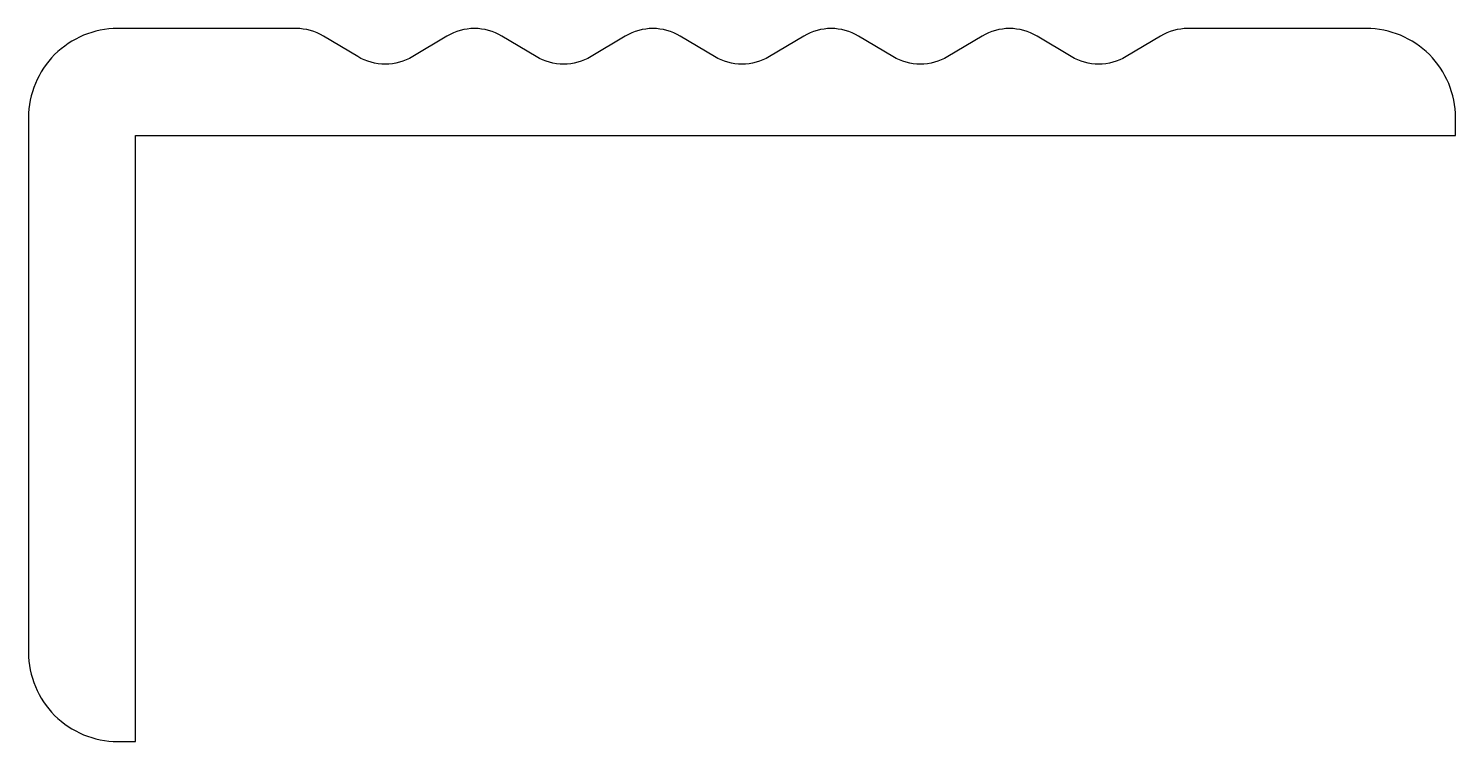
# Model space of a CAD drawing. Extents: x 450.1 to 490.1, y 242.1 to 262.1.
import ezdxf

# ---------------------------------------------------------------- set-up
doc = ezdxf.new("R2010")
doc.units = 0
doc.layers.add('ANA', color=220, linetype='CONTINUOUS')

msp = doc.modelspace()

# ---------------------------------------------------------------- linework, layer by layer
at = {"layer": 'ANA', "color": 0}
msp.add_lwpolyline([(473.408, 261.857, 0.276393), (471.867, 261.857), (470.908, 261.283, -0.276393), (469.367, 261.283), (468.408, 261.857, 0.276393), (466.867, 261.857), (465.908, 261.283, -0.276393), (464.367, 261.283), (463.408, 261.857, 0.276393), (461.867, 261.857), (460.908, 261.283, -0.276393), (459.367, 261.283), (458.408, 261.857, 0.135654), (457.638, 262.07), (452.638, 262.07, 0.414214), (450.138, 259.57), (450.138, 244.57, 0.414214), (452.638, 242.07), (453.138, 242.07), (453.138, 259.07), (490.138, 259.07), (490.138, 259.57, 0.414214), (487.638, 262.07), (482.638, 262.07, 0.135654), (481.867, 261.857), (480.908, 261.283, -0.276393), (479.367, 261.283), (478.408, 261.857, 0.276393), (476.867, 261.857), (475.908, 261.283, -0.276393), (474.367, 261.283)], format="xyb", close=True, dxfattribs=at)

doc.saveas('drawing.dxf')
